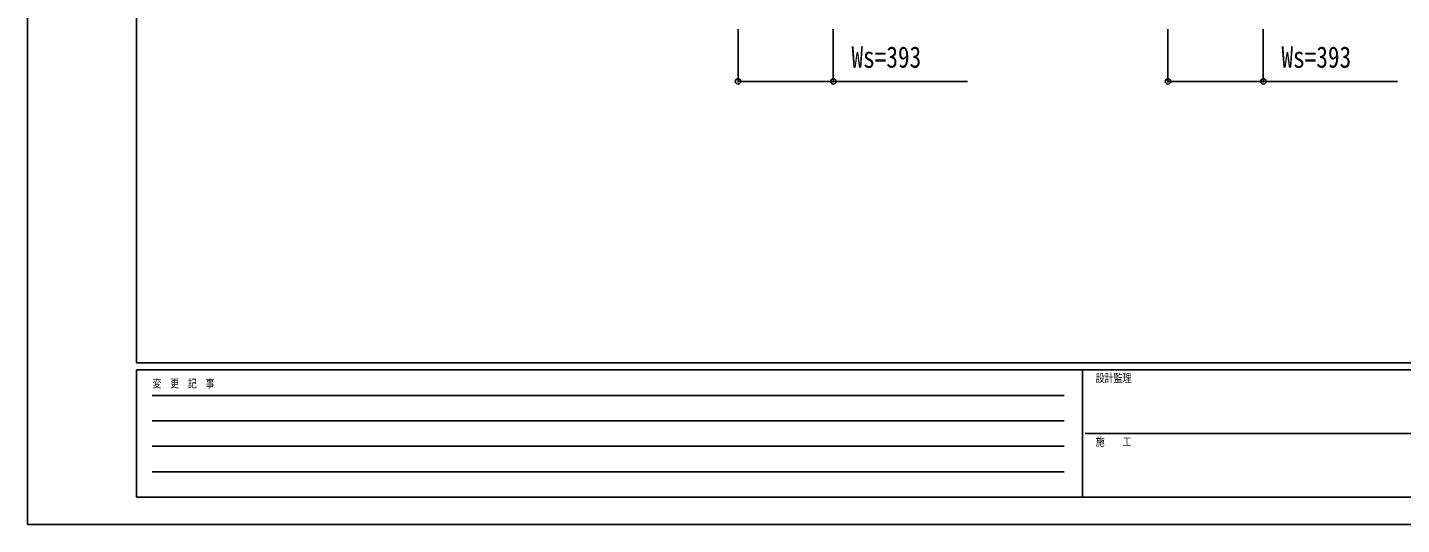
# Model space of a CAD drawing. Units: millimetres, scale not verified. Extents: x -1261 to 1262, y -891 to 891.
# Drawn here: x -1261 to -128, y -891 to -481 of the extents above; entities that cross this region are included whole.
import ezdxf
from ezdxf.enums import TextEntityAlignment as Align

# ---------------------------------------------------------------- set-up
doc = ezdxf.new("R2010")
doc.units = ezdxf.units.MM
doc.header["$LTSCALE"] = 6
doc.layers.add('0-7_YKK_D', color=6, linetype='Continuous')
doc.layers.add('0-8_YKK_ZWAK', color=7, linetype='Continuous')
doc.styles.add('ＭＳ ゴシック', font='')
doc.styles.get('ＭＳ ゴシック').set_extended_font_data('MS Gothic')

msp = doc.modelspace()

# ---------------------------------------------------------------- linework, layer by layer
at = {"layer": '0-7_YKK_D'}
for p, q in [((-675.394, -482.3), (-675.394, -526.5)), ((-596.794, -482.3), (-596.794, -526.5)), ((-320.794, -482.3), (-320.794, -526.5)), ((-242.194, -482.3), (-242.194, -526.5))]:
    msp.add_line(p, q, dxfattribs=at)
for points in [[(-675.394, -525.5), (-596.794, -525.5), (-486.194, -525.5)], [(-320.794, -525.5), (-242.194, -525.5), (-131.594, -525.5)]]:
    msp.add_lwpolyline(points, dxfattribs=at)
for centre in [(-675.394, -525.5), (-596.794, -525.5), (-320.794, -525.5), (-242.194, -525.5)]:
    msp.add_circle(centre, 2.25, dxfattribs=at)
at = {"layer": '0-8_YKK_ZWAK'}
for p, q in [((-1171.394, -757.5), (-1171.394, 832.5)), ((1168.606, -757.5), (-1171.394, -757.5)), ((-391.394, -763.5), (-1171.394, -763.5)), ((-1171.394, -868.5), (-1171.394, -763.5)), ((-391.394, -763.5), (-391.394, -868.5)), ((-1.394, -763.5), (-391.394, -763.5)), ((-1158.644, -784.5), (-406.394, -784.5)), ((-1158.644, -805.5), (-406.394, -805.5)), ((-1158.644, -826.5), (-406.394, -826.5)), ((-389.144, -816), (-1.394, -816)), ((-1158.644, -847.5), (-406.394, -847.5)), ((-1171.394, -868.5), (-391.394, -868.5)), ((-391.394, -868.5), (-1.394, -868.5))]:
    msp.add_line(p, q, dxfattribs=at)
msp.add_lwpolyline([(-1261.4, -891), (1261.6, -891), (1261.6, 891), (-1261.4, 891)], close=True, dxfattribs=at)

# ---------------------------------------------------------------- texts
at = {"layer": '0-7_YKK_D', "style": 'ＭＳ ゴシック', "width": 0.8}
for p in [(-581.794, -519.5), (-227.194, -519.5)]:
    msp.add_text('Ws=393', height=17.6, dxfattribs=at).set_placement(p, align=Align.BOTTOM_LEFT)
at = {"layer": '0-8_YKK_ZWAK', "style": 'ＭＳ ゴシック', "width": 0.8}
for s, p in [('変  更  記  事', (-1158.293, -780)), ('設計監理', (-380.394, -775.5)), ('施\u3000\u3000工', (-380.394, -828))]:
    msp.add_text(s, height=6.598, dxfattribs=at).set_placement(p, align=Align.BOTTOM_LEFT)

doc.saveas('drawing.dxf')
